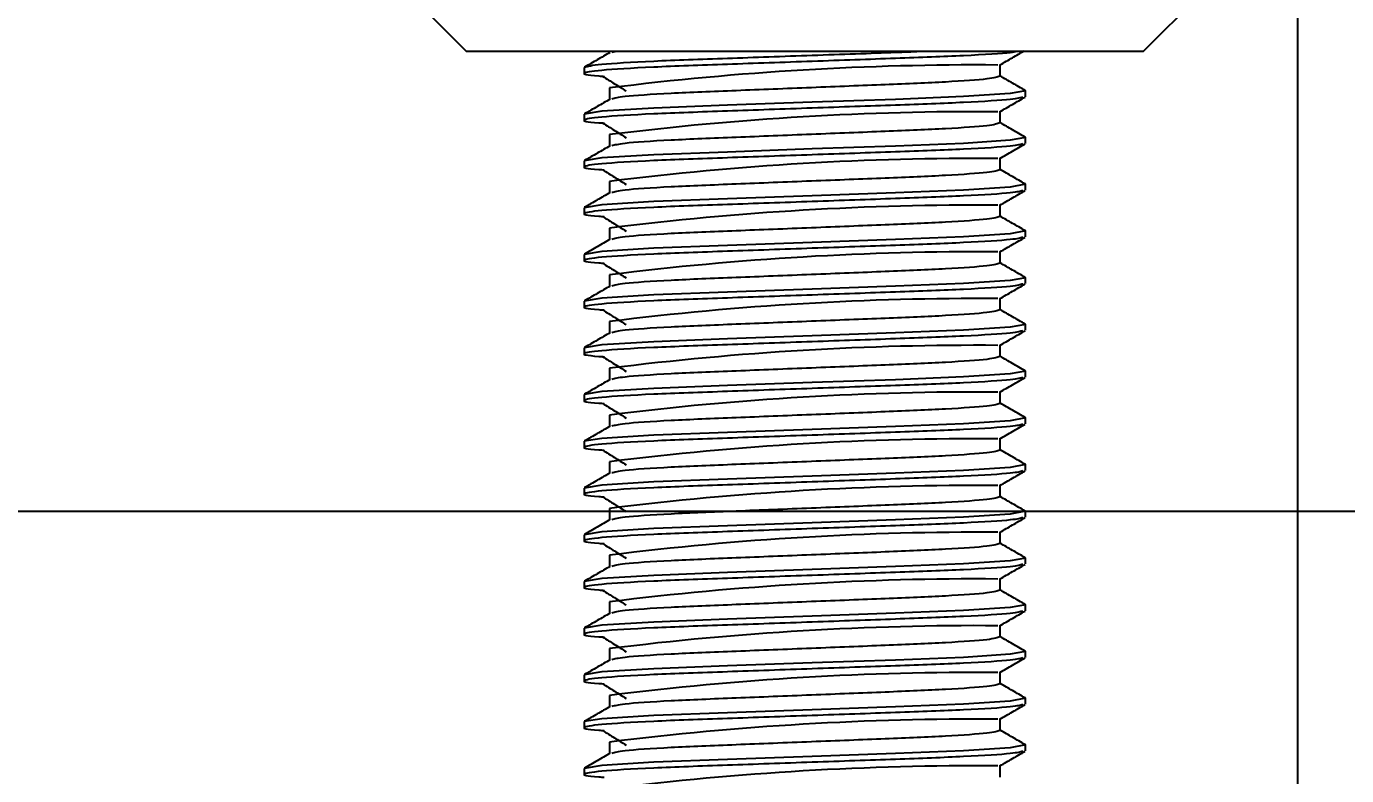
# Model space of a CAD drawing. Header units: millimetres. Extents: x 5 to 292, y 4 to 204.
# Drawn here: x 127.63 to 136.61, y 76.89 to 81.98 of the extents above; entities that cross this region are included whole.
import ezdxf

# ---------------------------------------------------------------- set-up
doc = ezdxf.new("R2010")
doc.units = ezdxf.units.MM
doc.layers.add('LAYER_1', color=179, linetype='Continuous')
doc.styles.add('SLDTEXTSTYLE0', font='TXT', dxfattribs={"width": 0.75})
doc.dimstyles.new('SLDDIMSTYLE0', dxfattribs={"dimtxt": 3.5, "dimasz": 3.556, "dimexe": 0, "dimexo": 0.0625, "dimgap": 0.875, "dimtad": 1, "dimrnd": 1e-09, "dimzin": 4, "dimdsep": 46, "dimtxsty": 'SLDTEXTSTYLE0', "dimblk1": 'CLOSED', "dimblk2": 'CLOSED', "dimsah": 1, "dimcen": 0.09, "dimadec": 0, "dimazin": 1, "dimtfac": 1, "dimtofl": 0, "dimtmove": 0, "dimatfit": 3, "dimldrblk": 'CLOSED', "dimfxl": 1, "dimfrac": 2, "dimtolj": 1, "dimtzin": 12, "dimarcsym": 0})
doc.dimstyles.new('SLDDIMSTYLE1', dxfattribs={"dimtxt": 3.5, "dimasz": 3.556, "dimexe": 0, "dimexo": 0.0625, "dimgap": 0.875, "dimtad": 1, "dimrnd": 1e-09, "dimzin": 12, "dimdsep": 46, "dimtxsty": 'SLDTEXTSTYLE0', "dimblk1": 'CLOSED', "dimblk2": 'CLOSED', "dimsah": 1, "dimcen": 0.09, "dimadec": 0, "dimazin": 3, "dimtfac": 1, "dimtmove": 0, "dimatfit": 0, "dimldrblk": 'CLOSED', "dimfxl": 1, "dimfrac": 2, "dimtolj": 1, "dimtzin": 12, "dimarcsym": 0})

# ---------------------------------------------------------------- blocks, each defined once
blk = doc.blocks.new('_CLOSED')
at = {"color": 0, "linetype": 'ByBlock', "lineweight": -2}
for p, q in [((-1, 0.166667), (0, 0)), ((-1, 0.166667), (-1, -0.166667)), ((0, 0), (-1, -0.166667)), ((0, 0), (-1, 0))]:
    blk.add_line(p, q, dxfattribs=at)
blk = doc.blocks.new('_D_1')
at = {"layer": 'LAYER_1'}
for p, q in [((32.1751, 82.8101), (32.1751, 62.5377)), ((136.2751, 82.8101), (136.2751, 62.5377)), ((32.1751, 63.5377), (136.2751, 63.5377))]:
    blk.add_line(p, q, dxfattribs=at)
at = {"layer": 'LAYER_1', "xscale": 3.556, "yscale": 3.556, "rotation": 180}
blk.add_blockref('_CLOSED', (32.1751, 63.5377, 1.4936), dxfattribs=at)
at = {"layer": 'LAYER_1', "xscale": 3.556, "yscale": 3.556}
blk.add_blockref('_CLOSED', (136.2751, 63.5377, 1.4936), dxfattribs=at)
at = {"layer": 'LAYER_1', "insert": (72.7496, 68.0495), "char_height": 3.5, "attachment_point": 1, "style": 'SLDTEXTSTYLE0'}
blk.add_mtext('104.10mm', dxfattribs=at)
blk = doc.blocks.new('_D_3')
at = {"layer": 'LAYER_1'}
for p, q in [((148.299, 101.6601), (148.299, 108.0101)), ((122.9251, 101.6601), (149.299, 101.6601)), ((148.299, 101.6601), (148.299, 78.6875)), ((76.8722, 78.6875), (149.299, 78.6875)), ((148.299, 78.6875), (148.299, 72.3375))]:
    blk.add_line(p, q, dxfattribs=at)
at = {"layer": 'LAYER_1', "xscale": 3.556, "yscale": 3.556}
for p, rotation in [((148.299, 101.6601, 1.4936), 270), ((148.299, 78.6875, 1.4936), 90)]:
    blk.add_blockref('_CLOSED', p, dxfattribs=dict(at, rotation=rotation))
at = {"layer": 'LAYER_1', "insert": (143.7873, 79.9251), "char_height": 3.5, "attachment_point": 1, "rotation": 90, "style": 'SLDTEXTSTYLE0'}
blk.add_mtext('22.97mm', dxfattribs=at)

msp = doc.modelspace()

# ---------------------------------------------------------------- linework, layer by layer
at = {"color": 7, "linetype": 'Continuous', "lineweight": 25}
for p, q in [((130.1751, 82.2601), (130.6251, 81.8101)), ((135.2251, 81.8101), (135.6751, 82.2601)), ((135.2251, 81.8101), (130.6251, 81.8101)), ((131.6416, 81.8101), (131.6127, 81.8046)), ((131.4251, 81.7024), (131.4251, 81.6627)), ((134.2533, 81.6429), (134.2533, 81.7209)), ((131.597, 81.5635), (131.597, 81.4856)), ((131.597, 81.5635), (131.597, 81.4856)), ((134.4251, 81.504), (134.4251, 81.5436)), ((131.4251, 81.3849), (131.4251, 81.3452)), ((134.2533, 81.3254), (134.2533, 81.4034)), ((131.597, 81.246), (131.597, 81.1681)), ((131.597, 81.246), (131.597, 81.1681)), ((134.4251, 81.1865), (134.4251, 81.2261)), ((131.4251, 81.0674), (131.4251, 81.0277)), ((134.2533, 81.0079), (134.2533, 81.0859)), ((131.597, 80.9285), (131.597, 80.8506)), ((131.597, 80.9285), (131.597, 80.8506)), ((134.4251, 80.869), (134.4251, 80.9086)), ((131.4251, 80.7499), (131.4251, 80.7102)), ((134.2533, 80.6904), (134.2533, 80.7684)), ((131.597, 80.611), (131.597, 80.5331)), ((131.597, 80.611), (131.597, 80.5331)), ((134.4251, 80.5515), (134.4251, 80.5911)), ((134.2533, 80.3729), (134.2533, 80.4509)), ((131.4251, 80.4324), (131.4251, 80.3927)), ((131.597, 80.2935), (131.597, 80.2156)), ((131.597, 80.2935), (131.597, 80.2156)), ((134.4251, 80.234), (134.4251, 80.2736)), ((131.4251, 80.1149), (131.4251, 80.0752)), ((134.2533, 80.0554), (134.2533, 80.1334)), ((131.597, 79.976), (131.597, 79.8981)), ((131.597, 79.976), (131.597, 79.8981)), ((134.4251, 79.9165), (134.4251, 79.9561)), ((134.2533, 79.7379), (134.2533, 79.8159)), ((131.4251, 79.7974), (131.4251, 79.7577)), ((131.597, 79.6585), (131.597, 79.5806)), ((131.597, 79.6585), (131.597, 79.5806)), ((134.4251, 79.599), (134.4251, 79.6386)), ((131.4251, 79.4799), (131.4251, 79.4402)), ((134.2533, 79.4204), (134.2533, 79.4984)), ((131.597, 79.341), (131.597, 79.2631)), ((131.597, 79.341), (131.597, 79.2631)), ((134.4251, 79.2815), (134.4251, 79.3211)), ((134.2533, 79.1029), (134.2533, 79.1809)), ((131.4251, 79.1624), (131.4251, 79.1227)), ((131.597, 79.0235), (131.597, 78.9456)), ((131.597, 79.0235), (131.597, 78.9456)), ((134.4251, 78.964), (134.4251, 79.0036)), ((131.4251, 78.8449), (131.4251, 78.8052)), ((134.2533, 78.7854), (134.2533, 78.8634)), ((131.597, 78.706), (131.597, 78.6281)), ((131.597, 78.706), (131.597, 78.6281)), ((134.4251, 78.6465), (134.4251, 78.6861)), ((131.4251, 78.5274), (131.4251, 78.4877)), ((134.2533, 78.4679), (134.2533, 78.5459)), ((131.597, 78.3885), (131.597, 78.3106)), ((131.597, 78.3885), (131.597, 78.3106)), ((134.4251, 78.329), (134.4251, 78.3686)), ((131.4251, 78.2099), (131.4251, 78.1702)), ((134.2533, 78.1504), (134.2533, 78.2284)), ((131.597, 78.071), (131.597, 77.9931)), ((131.597, 78.071), (131.597, 77.9931)), ((134.4251, 78.0115), (134.4251, 78.0511)), ((131.4251, 77.8924), (131.4251, 77.8527)), ((134.2533, 77.8329), (134.2533, 77.9109)), ((131.597, 77.7535), (131.597, 77.6756)), ((131.597, 77.7535), (131.597, 77.6756)), ((134.4251, 77.694), (134.4251, 77.7336)), ((131.4251, 77.5749), (131.4251, 77.5352)), ((134.2533, 77.5154), (134.2533, 77.5934)), ((131.597, 77.436), (131.597, 77.3581)), ((131.597, 77.436), (131.597, 77.3581)), ((134.4251, 77.3765), (134.4251, 77.4161)), ((131.4251, 77.2574), (131.4251, 77.2177)), ((134.2533, 77.1979), (134.2533, 77.2759)), ((131.597, 77.1185), (131.597, 77.0406)), ((131.597, 77.1185), (131.597, 77.0406)), ((134.4251, 77.059), (134.4251, 77.0986)), ((131.4251, 76.9399), (131.4251, 76.9002)), ((134.2533, 76.8804), (134.2533, 76.9584))]:
    msp.add_line(p, q, dxfattribs=at)
at = {"color": 7, "linetype": 'Continuous', "lineweight": 25, "flags": 128}
for points in [[(134.4115, 81.5464), (134.4251, 81.5441), (134.3216, 81.5251), (134.0036, 81.5044), (133.5411, 81.486), (132.9753, 81.4661), (132.3984, 81.4457), (131.897, 81.4266), (131.5452, 81.405), (131.4251, 81.3849), (131.4251, 81.3849)], [(134.4114, 81.2289), (134.4251, 81.2266), (134.3216, 81.2076), (134.0036, 81.1869), (133.5411, 81.1685), (132.9753, 81.1486), (132.3984, 81.1282), (131.897, 81.1091), (131.5452, 81.0875), (131.4251, 81.0674), (131.4251, 81.0674)], [(134.4114, 80.9114), (134.4251, 80.9091), (134.3216, 80.8901), (134.0036, 80.8694), (133.5411, 80.851), (132.9753, 80.8311), (132.3984, 80.8107), (131.897, 80.7916), (131.5452, 80.77), (131.4251, 80.7499), (131.4251, 80.7499)], [(134.4114, 80.5939), (134.4251, 80.5916), (134.3216, 80.5726), (134.0036, 80.5519), (133.5411, 80.5335), (132.9753, 80.5136), (132.3984, 80.4932), (131.897, 80.4741), (131.5452, 80.4525), (131.4251, 80.4324), (131.4251, 80.4324)], [(134.4113, 80.2764), (134.4251, 80.2741), (134.3216, 80.2551), (134.0036, 80.2344), (133.5411, 80.216), (132.9753, 80.1961), (132.3984, 80.1757), (131.897, 80.1566), (131.5452, 80.135), (131.4251, 80.1149), (131.4251, 80.1149)], [(134.4112, 79.9589), (134.4251, 79.9566), (134.3216, 79.9376), (134.0036, 79.9169), (133.5411, 79.8985), (132.9753, 79.8786), (132.3984, 79.8582), (131.897, 79.8391), (131.5452, 79.8175), (131.4251, 79.7974), (131.4251, 79.7974)], [(134.4112, 79.6414), (134.4251, 79.6391), (134.3216, 79.6201), (134.0036, 79.5994), (133.5411, 79.581), (132.9753, 79.5611), (132.3984, 79.5407), (131.897, 79.5216), (131.5452, 79.5), (131.4251, 79.4799), (131.4251, 79.4799)], [(134.4117, 79.3239), (134.4251, 79.3216), (134.3216, 79.3026), (134.0036, 79.2819), (133.5411, 79.2635), (132.9753, 79.2436), (132.3984, 79.2232), (131.897, 79.2041), (131.5452, 79.1825), (131.4251, 79.1624), (131.4251, 79.1624)], [(134.4116, 79.0064), (134.4251, 79.0041), (134.3216, 78.9851), (134.0036, 78.9644), (133.5411, 78.946), (132.9753, 78.9261), (132.3984, 78.9057), (131.897, 78.8866), (131.5452, 78.865), (131.4251, 78.8449), (131.4251, 78.8449)], [(134.4114, 78.6889), (134.4251, 78.6866), (134.3216, 78.6676), (134.0036, 78.6469), (133.5411, 78.6285), (132.9753, 78.6086), (132.3984, 78.5882), (131.897, 78.5691), (131.5452, 78.5475), (131.4251, 78.5274), (131.4251, 78.5274)], [(134.4114, 78.3714), (134.4251, 78.3691), (134.3216, 78.3501), (134.0036, 78.3294), (133.5411, 78.311), (132.9753, 78.2911), (132.3984, 78.2707), (131.897, 78.2516), (131.5452, 78.23), (131.4251, 78.2099), (131.4251, 78.2099)], [(134.4114, 78.0539), (134.4251, 78.0516), (134.3216, 78.0326), (134.0036, 78.0119), (133.5411, 77.9935), (132.9753, 77.9736), (132.3984, 77.9532), (131.897, 77.9341), (131.5452, 77.9125), (131.4251, 77.8924), (131.4251, 77.8924)], [(134.4113, 77.7364), (134.4251, 77.7341), (134.3216, 77.7151), (134.0036, 77.6944), (133.5411, 77.676), (132.9753, 77.6561), (132.3984, 77.6357), (131.897, 77.6166), (131.5452, 77.595), (131.4251, 77.5749), (131.4251, 77.5749)], [(134.4112, 77.4189), (134.4251, 77.4166), (134.3216, 77.3976), (134.0036, 77.3769), (133.5411, 77.3585), (132.9753, 77.3386), (132.3984, 77.3182), (131.897, 77.2991), (131.5452, 77.2775), (131.4251, 77.2574), (131.4251, 77.2574)], [(134.4112, 77.1014), (134.4251, 77.0991), (134.3216, 77.0801), (134.0036, 77.0594), (133.5411, 77.041), (132.9753, 77.0211), (132.3984, 77.0007), (131.897, 76.9816), (131.5452, 76.96), (131.4251, 76.9399), (131.4251, 76.9399)]]:
    msp.add_lwpolyline(points, dxfattribs=at)
at = {"color": 7, "linetype": 'Continuous', "lineweight": 25}
for centre, radius, start, end in [((134.1026, 61.5422), 20.1775, 89.61972, 97.13341), ((134.1026, 61.2262), 20.176, 89.61943, 97.1337), ((134.1024, 60.911), 20.1737, 89.61904, 97.13416), ((134.1026, 60.5912), 20.176, 89.61943, 97.1337), ((134.1024, 60.276), 20.1737, 89.61904, 97.13416), ((134.1026, 59.9558), 20.1764, 89.61951, 97.13362), ((134.1024, 59.641), 20.1737, 89.61904, 97.13416), ((134.1026, 59.3208), 20.1764, 89.61951, 97.13362), ((134.1024, 59.006), 20.1737, 89.61904, 97.13416), ((134.1026, 58.6858), 20.1764, 89.61951, 97.13362), ((134.1024, 58.371), 20.1737, 89.61904, 97.13416), ((134.1026, 58.0508), 20.1764, 89.61951, 97.13362), ((134.1024, 57.736), 20.1737, 89.61904, 97.13416), ((134.1026, 57.4158), 20.1764, 89.61951, 97.13362), ((134.1024, 57.101), 20.1737, 89.61904, 97.13416), ((134.1026, 56.7797), 20.1775, 89.61972, 97.13341)]:
    msp.add_arc(centre, radius, start, end, dxfattribs=at)
for points, knots in [([(134.3626, 81.8105), (134.3524, 81.808), (134.3155, 81.7991), (134.0278, 81.7818), (133.554, 81.7641), (132.9748, 81.7439), (132.3826, 81.7229), (131.8636, 81.7048), (131.5048, 81.6826), (131.4002, 81.6633), (131.4371, 81.6502), (131.5482, 81.643), (131.561, 81.6422)], [0, 0, 0, 0, 0.045649, 0.164076, 0.277919, 0.394886, 0.512603, 0.631542, 0.755335, 0.876189, 0.985668, 1, 1, 1, 1]), ([(133.7058, 81.8101), (133.6523, 81.8079), (133.4444, 81.7995), (132.9704, 81.7836), (132.3834, 81.7626), (131.8653, 81.7445), (131.4971, 81.7223), (131.4489, 81.709), (131.4251, 81.7024)], [0, 0, 0, 0, 0.063473, 0.246573, 0.430846, 0.617032, 0.810817, 1, 1, 1, 1]), ([(131.5995, 81.8045), (131.5708, 81.7879), (131.5135, 81.7547), (131.4561, 81.7216), (131.4274, 81.705)], [0, 0, 0, 0, 0.499957, 1, 1, 1, 1]), ([(134.2507, 81.7194), (134.2794, 81.736), (134.3345, 81.7678), (134.3896, 81.7997), (134.4159, 81.8149)], [0, 0, 0, 0, 0.52094, 1, 1, 1, 1]), ([(131.5504, 81.6422), (131.5769, 81.6256), (131.6299, 81.5925), (131.6829, 81.5594), (131.7094, 81.5428)], [0, 0, 0, 0, 0.500001, 1, 1, 1, 1]), ([(134.2511, 81.6429), (134.2339, 81.6368), (134.1987, 81.6244), (133.9064, 81.6033), (133.4806, 81.5855), (132.9696, 81.5653), (132.444, 81.5443), (131.988, 81.5262), (131.6731, 81.505), (131.6316, 81.4927), (131.6128, 81.4871)], [0, 0, 0, 0, 0.121527, 0.249552, 0.372618, 0.499063, 0.626319, 0.754893, 0.888718, 1, 1, 1, 1]), ([(134.423, 81.5462), (134.3943, 81.5628), (134.3377, 81.5955), (134.2812, 81.6282), (134.2533, 81.6443)], [0, 0, 0, 0, 0.507359, 1, 1, 1, 1]), ([(134.4073, 81.5012), (134.3899, 81.496), (134.3509, 81.4845), (134.0322, 81.4643), (133.5528, 81.4466), (132.9751, 81.4264), (132.3826, 81.4054), (131.8636, 81.3873), (131.5048, 81.3651), (131.4002, 81.3458), (131.4371, 81.3327), (131.5482, 81.3255), (131.561, 81.3247)], [0, 0, 0, 0, 0.0908121, 0.2036347, 0.3120901, 0.4235223, 0.5356682, 0.6489786, 0.7669135, 0.8820477, 0.9863465, 1, 1, 1, 1]), ([(131.5996, 81.487), (131.5709, 81.4704), (131.5135, 81.4373), (131.4561, 81.4041), (131.4274, 81.3875)], [0, 0, 0, 0, 0.499959, 1, 1, 1, 1]), ([(134.2507, 81.4019), (134.2794, 81.4185), (134.3368, 81.4516), (134.3942, 81.4848), (134.4229, 81.5014)], [0, 0, 0, 0, 0.499957, 1, 1, 1, 1]), ([(131.5504, 81.3247), (131.5769, 81.3081), (131.6299, 81.275), (131.6829, 81.2419), (131.7094, 81.2253)], [0, 0, 0, 0, 0.500003, 1, 1, 1, 1]), ([(134.2511, 81.3254), (134.2339, 81.3193), (134.1987, 81.3069), (133.9064, 81.2858), (133.4806, 81.268), (132.9696, 81.2478), (132.444, 81.2268), (131.988, 81.2087), (131.6732, 81.1875), (131.6317, 81.1752), (131.6128, 81.1696)], [0, 0, 0, 0, 0.121536, 0.24957, 0.372645, 0.4991, 0.626365, 0.754949, 0.888784, 1, 1, 1, 1]), ([(134.4229, 81.2287), (134.3942, 81.2453), (134.3377, 81.278), (134.2811, 81.3107), (134.2533, 81.3268)], [0, 0, 0, 0, 0.507456, 1, 1, 1, 1]), ([(134.4073, 81.1837), (134.3899, 81.1785), (134.3509, 81.167), (134.0322, 81.1468), (133.5528, 81.1291), (132.9751, 81.1089), (132.3826, 81.0879), (131.8636, 81.0698), (131.5048, 81.0476), (131.4002, 81.0283), (131.4371, 81.0152), (131.5482, 81.008), (131.561, 81.0072)], [0, 0, 0, 0, 0.090812, 0.203635, 0.31209, 0.423522, 0.535668, 0.648979, 0.766913, 0.882048, 0.986346, 1, 1, 1, 1]), ([(131.5996, 81.1696), (131.5709, 81.153), (131.5135, 81.1198), (131.4561, 81.0866), (131.4274, 81.07)], [0, 0, 0, 0, 0.499955, 1, 1, 1, 1]), ([(134.2507, 81.0844), (134.2794, 81.101), (134.3368, 81.1341), (134.3942, 81.1673), (134.4229, 81.1839)], [0, 0, 0, 0, 0.499959, 1, 1, 1, 1]), ([(131.5504, 81.0072), (131.5769, 80.9906), (131.6299, 80.9575), (131.6829, 80.9244), (131.7094, 80.9078)], [0, 0, 0, 0, 0.500001, 1, 1, 1, 1]), ([(134.2511, 81.0079), (134.2339, 81.0018), (134.1987, 80.9894), (133.9064, 80.9683), (133.4806, 80.9505), (132.9696, 80.9303), (132.444, 80.9093), (131.988, 80.8912), (131.6728, 80.87), (131.6312, 80.8577), (131.6123, 80.852)], [0, 0, 0, 0, 0.121463, 0.24942, 0.37242, 0.498798, 0.625986, 0.754493, 0.888247, 1, 1, 1, 1]), ([(134.4229, 80.9112), (134.3942, 80.9278), (134.3377, 80.9605), (134.2811, 80.9932), (134.2533, 81.0093)], [0, 0, 0, 0, 0.507485, 1, 1, 1, 1]), ([(134.4073, 80.8662), (134.3899, 80.861), (134.3509, 80.8495), (134.0322, 80.8293), (133.5528, 80.8116), (132.9751, 80.7914), (132.3826, 80.7704), (131.8636, 80.7523), (131.5048, 80.7301), (131.4002, 80.7108), (131.4371, 80.6977), (131.5482, 80.6905), (131.561, 80.6897)], [0, 0, 0, 0, 0.090812, 0.203635, 0.31209, 0.423522, 0.535668, 0.648979, 0.766914, 0.882048, 0.986346, 1, 1, 1, 1]), ([(131.5994, 80.852), (131.5707, 80.8354), (131.5134, 80.8022), (131.456, 80.769), (131.4273, 80.7524)], [0, 0, 0, 0, 0.499962, 1, 1, 1, 1]), ([(134.2507, 80.7669), (134.2794, 80.7835), (134.3368, 80.8166), (134.3942, 80.8498), (134.4229, 80.8664)], [0, 0, 0, 0, 0.499957, 1, 1, 1, 1]), ([(131.5504, 80.6897), (131.5769, 80.6731), (131.6299, 80.64), (131.6829, 80.6069), (131.7094, 80.5903)], [0, 0, 0, 0, 0.500003, 1, 1, 1, 1]), ([(134.2511, 80.6904), (134.2339, 80.6843), (134.1987, 80.6719), (133.9064, 80.6508), (133.4806, 80.633), (132.9696, 80.6128), (132.444, 80.5918), (131.988, 80.5737), (131.6729, 80.5525), (131.6313, 80.5402), (131.6124, 80.5346)], [0, 0, 0, 0, 0.121479, 0.249454, 0.372471, 0.498866, 0.626072, 0.754595, 0.888368, 1, 1, 1, 1]), ([(134.4229, 80.5937), (134.3942, 80.6103), (134.3377, 80.643), (134.2811, 80.6757), (134.2533, 80.6918)], [0, 0, 0, 0, 0.507471, 1, 1, 1, 1]), ([(134.4073, 80.5487), (134.3899, 80.5435), (134.3509, 80.532), (134.0322, 80.5118), (133.5528, 80.4941), (132.9751, 80.4739), (132.3826, 80.4529), (131.8636, 80.4348), (131.5048, 80.4126), (131.4002, 80.3933), (131.4371, 80.3802), (131.5482, 80.373), (131.561, 80.3722)], [0, 0, 0, 0, 0.090812, 0.203635, 0.31209, 0.423522, 0.535668, 0.648979, 0.766913, 0.882048, 0.986346, 1, 1, 1, 1]), ([(131.5995, 80.5345), (131.5708, 80.5179), (131.5134, 80.4847), (131.456, 80.4515), (131.4273, 80.4349)], [0, 0, 0, 0, 0.499963, 1, 1, 1, 1]), ([(134.2507, 80.4494), (134.2794, 80.466), (134.3368, 80.4991), (134.3942, 80.5323), (134.4229, 80.5489)], [0, 0, 0, 0, 0.499962, 1, 1, 1, 1]), ([(131.5504, 80.3722), (131.5769, 80.3556), (131.6299, 80.3225), (131.6829, 80.2894), (131.7094, 80.2728)], [0, 0, 0, 0, 0.500001, 1, 1, 1, 1]), ([(134.2511, 80.3729), (134.2339, 80.3668), (134.1987, 80.3544), (133.9064, 80.3333), (133.4806, 80.3155), (132.9696, 80.2953), (132.444, 80.2743), (131.988, 80.2562), (131.673, 80.235), (131.6314, 80.2227), (131.6125, 80.2171)], [0, 0, 0, 0, 0.121496, 0.249487, 0.372521, 0.498933, 0.626156, 0.754698, 0.888488, 1, 1, 1, 1]), ([(134.4229, 80.2762), (134.3942, 80.2928), (134.3377, 80.3255), (134.2811, 80.3582), (134.2533, 80.3743)], [0, 0, 0, 0, 0.507565, 1, 1, 1, 1]), ([(134.4073, 80.2312), (134.3899, 80.226), (134.3509, 80.2145), (134.0322, 80.1943), (133.5528, 80.1766), (132.9751, 80.1564), (132.3826, 80.1354), (131.8636, 80.1173), (131.5048, 80.0951), (131.4002, 80.0758), (131.4371, 80.0627), (131.5482, 80.0555), (131.561, 80.0547)], [0, 0, 0, 0, 0.090812, 0.203635, 0.31209, 0.423522, 0.535668, 0.648979, 0.766914, 0.882048, 0.986346, 1, 1, 1, 1]), ([(131.5995, 80.217), (131.5708, 80.2004), (131.5134, 80.1672), (131.456, 80.134), (131.4273, 80.1174)], [0, 0, 0, 0, 0.499965, 1, 1, 1, 1]), ([(134.2507, 80.1319), (134.2794, 80.1485), (134.3368, 80.1816), (134.3942, 80.2148), (134.4229, 80.2314)], [0, 0, 0, 0, 0.499957, 1, 1, 1, 1]), ([(131.5504, 80.0547), (131.5769, 80.0381), (131.6299, 80.005), (131.6829, 79.9719), (131.7094, 79.9553)], [0, 0, 0, 0, 0.500003, 1, 1, 1, 1]), ([(134.2511, 80.0554), (134.2339, 80.0493), (134.1987, 80.0369), (133.9064, 80.0158), (133.4806, 79.998), (132.9696, 79.9778), (132.444, 79.9568), (131.988, 79.9387), (131.673, 79.9175), (131.6315, 79.9052), (131.6126, 79.8996)], [0, 0, 0, 0, 0.121506, 0.249509, 0.372553, 0.498976, 0.62621, 0.754762, 0.888564, 1, 1, 1, 1]), ([(134.4229, 79.9587), (134.3942, 79.9753), (134.3377, 80.008), (134.2811, 80.0407), (134.2533, 80.0568)], [0, 0, 0, 0, 0.50764, 1, 1, 1, 1]), ([(134.4073, 79.9137), (134.3899, 79.9085), (134.3509, 79.897), (134.0322, 79.8768), (133.5528, 79.8591), (132.9751, 79.8389), (132.3826, 79.8179), (131.8636, 79.7998), (131.5048, 79.7776), (131.4002, 79.7583), (131.4371, 79.7452), (131.5482, 79.738), (131.561, 79.7372)], [0, 0, 0, 0, 0.090812, 0.203635, 0.31209, 0.423522, 0.535668, 0.648979, 0.766913, 0.882048, 0.986346, 1, 1, 1, 1]), ([(131.5995, 79.8995), (131.5708, 79.8829), (131.5134, 79.8497), (131.4561, 79.8165), (131.4274, 79.8)], [0, 0, 0, 0, 0.499957, 1, 1, 1, 1]), ([(134.2507, 79.8144), (134.2794, 79.831), (134.3368, 79.8641), (134.3942, 79.8973), (134.4229, 79.9139)], [0, 0, 0, 0, 0.499962, 1, 1, 1, 1]), ([(131.5504, 79.7372), (131.5769, 79.7206), (131.6299, 79.6875), (131.6829, 79.6544), (131.7094, 79.6378)], [0, 0, 0, 0, 0.500006, 1, 1, 1, 1]), ([(134.2511, 79.7379), (134.2339, 79.7318), (134.1987, 79.7194), (133.9064, 79.6983), (133.4806, 79.6805), (132.9696, 79.6603), (132.444, 79.6393), (131.988, 79.6212), (131.673, 79.6), (131.6315, 79.5877), (131.6126, 79.5821)], [0, 0, 0, 0, 0.121509, 0.249514, 0.372561, 0.498988, 0.626224, 0.75478, 0.888585, 1, 1, 1, 1]), ([(134.4229, 79.6412), (134.3942, 79.6578), (134.3376, 79.6905), (134.2811, 79.7232), (134.2533, 79.7393)], [0, 0, 0, 0, 0.507664, 1, 1, 1, 1]), ([(134.4073, 79.5962), (134.3899, 79.591), (134.3509, 79.5795), (134.0322, 79.5593), (133.5528, 79.5416), (132.9751, 79.5214), (132.3826, 79.5004), (131.8636, 79.4823), (131.5048, 79.4601), (131.4002, 79.4408), (131.4371, 79.4277), (131.5482, 79.4205), (131.561, 79.4197)], [0, 0, 0, 0, 0.090812, 0.203635, 0.31209, 0.423522, 0.535668, 0.648979, 0.766914, 0.882048, 0.986346, 1, 1, 1, 1]), ([(131.5995, 79.582), (131.5708, 79.5654), (131.5135, 79.5322), (131.4561, 79.4991), (131.4274, 79.4825)], [0, 0, 0, 0, 0.4999598, 1, 1, 1, 1]), ([(134.2507, 79.4969), (134.2794, 79.5135), (134.3368, 79.5466), (134.3942, 79.5798), (134.4229, 79.5964)], [0, 0, 0, 0, 0.499957, 1, 1, 1, 1]), ([(131.5504, 79.4197), (131.5769, 79.4031), (131.6299, 79.37), (131.6829, 79.3369), (131.7094, 79.3203)], [0, 0, 0, 0, 0.500003, 1, 1, 1, 1]), ([(134.2511, 79.4204), (134.2339, 79.4143), (134.1987, 79.4019), (133.9064, 79.3808), (133.4806, 79.363), (132.9696, 79.3428), (132.444, 79.3218), (131.988, 79.3037), (131.673, 79.2825), (131.6315, 79.2702), (131.6127, 79.2646)], [0, 0, 0, 0, 0.121513, 0.249522, 0.372572, 0.499002, 0.626243, 0.754801, 0.88861, 1, 1, 1, 1]), ([(134.423, 79.3237), (134.3943, 79.3403), (134.3377, 79.373), (134.2812, 79.4057), (134.2533, 79.4218)], [0, 0, 0, 0, 0.5072496, 1, 1, 1, 1]), ([(134.4073, 79.2787), (134.3899, 79.2735), (134.3509, 79.262), (134.0322, 79.2418), (133.5528, 79.2241), (132.9751, 79.2039), (132.3826, 79.1829), (131.8636, 79.1648), (131.5048, 79.1426), (131.4002, 79.1233), (131.4371, 79.1102), (131.5482, 79.103), (131.561, 79.1022)], [0, 0, 0, 0, 0.090812, 0.203635, 0.31209, 0.423522, 0.535668, 0.648979, 0.766913, 0.882048, 0.986346, 1, 1, 1, 1]), ([(134.2507, 79.1794), (134.2794, 79.196), (134.3368, 79.2291), (134.3942, 79.2623), (134.4229, 79.2789)], [0, 0, 0, 0, 0.499962, 1, 1, 1, 1]), ([(131.5995, 79.2645), (131.5708, 79.2479), (131.5135, 79.2147), (131.4561, 79.1816), (131.4274, 79.165)], [0, 0, 0, 0, 0.499958, 1, 1, 1, 1]), ([(131.5504, 79.1022), (131.5769, 79.0856), (131.6299, 79.0525), (131.6829, 79.0194), (131.7094, 79.0028)], [0, 0, 0, 0, 0.500006, 1, 1, 1, 1]), ([(134.2511, 79.1029), (134.2339, 79.0968), (134.1987, 79.0844), (133.9064, 79.0633), (133.4806, 79.0455), (132.9696, 79.0253), (132.444, 79.0043), (131.988, 78.9862), (131.6731, 78.965), (131.6316, 78.9527), (131.6128, 78.9471)], [0, 0, 0, 0, 0.121527, 0.24955, 0.372615, 0.499059, 0.626315, 0.754888, 0.888712, 1, 1, 1, 1]), ([(134.423, 79.0062), (134.3943, 79.0228), (134.3377, 79.0555), (134.2812, 79.0882), (134.2533, 79.1043)], [0, 0, 0, 0, 0.507365, 1, 1, 1, 1]), ([(134.4073, 78.9612), (134.3899, 78.956), (134.3509, 78.9445), (134.0322, 78.9243), (133.5528, 78.9066), (132.9751, 78.8864), (132.3826, 78.8654), (131.8636, 78.8473), (131.5048, 78.8251), (131.4002, 78.8058), (131.4371, 78.7927), (131.5482, 78.7855), (131.561, 78.7847)], [0, 0, 0, 0, 0.090812, 0.203635, 0.31209, 0.423522, 0.535668, 0.648979, 0.766914, 0.882048, 0.986346, 1, 1, 1, 1]), ([(131.5996, 78.947), (131.5709, 78.9304), (131.5135, 78.8973), (131.4561, 78.8641), (131.4274, 78.8475)], [0, 0, 0, 0, 0.499954, 1, 1, 1, 1]), ([(134.2507, 78.8619), (134.2794, 78.8785), (134.3368, 78.9116), (134.3942, 78.9448), (134.4229, 78.9614)], [0, 0, 0, 0, 0.499957, 1, 1, 1, 1]), ([(131.5504, 78.7847), (131.5769, 78.7681), (131.6299, 78.735), (131.6829, 78.7019), (131.7094, 78.6853)], [0, 0, 0, 0, 0.500003, 1, 1, 1, 1]), ([(134.2511, 78.7854), (134.2339, 78.7793), (134.1987, 78.7669), (133.9064, 78.7458), (133.4806, 78.728), (132.9696, 78.7078), (132.444, 78.6868), (131.988, 78.6687), (131.6732, 78.6475), (131.6317, 78.6352), (131.6128, 78.6296)], [0, 0, 0, 0, 0.121536, 0.249569, 0.372644, 0.499098, 0.626363, 0.754946, 0.888781, 1, 1, 1, 1]), ([(134.4229, 78.6887), (134.3942, 78.7053), (134.3377, 78.738), (134.2811, 78.7707), (134.2533, 78.7868)], [0, 0, 0, 0, 0.507437, 1, 1, 1, 1]), ([(134.4073, 78.6437), (134.3899, 78.6385), (134.3509, 78.627), (134.0322, 78.6068), (133.5528, 78.5891), (132.9751, 78.5689), (132.3826, 78.5479), (131.8636, 78.5298), (131.5048, 78.5076), (131.4002, 78.4883), (131.4371, 78.4752), (131.5482, 78.468), (131.561, 78.4672)], [0, 0, 0, 0, 0.090812, 0.203635, 0.31209, 0.423522, 0.535668, 0.648979, 0.766913, 0.882048, 0.986346, 1, 1, 1, 1]), ([(134.2507, 78.5444), (134.2794, 78.561), (134.3368, 78.5941), (134.3942, 78.6273), (134.4229, 78.6439)], [0, 0, 0, 0, 0.499962, 1, 1, 1, 1]), ([(131.5996, 78.6296), (131.5709, 78.613), (131.5135, 78.5798), (131.4561, 78.5466), (131.4274, 78.53)], [0, 0, 0, 0, 0.499964, 1, 1, 1, 1]), ([(131.5504, 78.4672), (131.5769, 78.4506), (131.6299, 78.4175), (131.6829, 78.3844), (131.7094, 78.3678)], [0, 0, 0, 0, 0.500006, 1, 1, 1, 1]), ([(134.2511, 78.4679), (134.2339, 78.4618), (134.1987, 78.4494), (133.9064, 78.4283), (133.4806, 78.4105), (132.9696, 78.3903), (132.444, 78.3693), (131.988, 78.3512), (131.6728, 78.33), (131.6313, 78.3177), (131.6124, 78.312)], [0, 0, 0, 0, 0.12147, 0.249435, 0.372443, 0.498829, 0.626025, 0.754539, 0.888301, 1, 1, 1, 1]), ([(134.4229, 78.3712), (134.3942, 78.3878), (134.3377, 78.4205), (134.2811, 78.4532), (134.2533, 78.4693)], [0, 0, 0, 0, 0.507488, 1, 1, 1, 1]), ([(134.4073, 78.3262), (134.3899, 78.321), (134.3509, 78.3095), (134.0322, 78.2893), (133.5528, 78.2716), (132.9751, 78.2514), (132.3826, 78.2304), (131.8636, 78.2123), (131.5048, 78.1901), (131.4002, 78.1708), (131.4371, 78.1577), (131.5482, 78.1505), (131.561, 78.1497)], [0, 0, 0, 0, 0.090812, 0.203635, 0.31209, 0.423522, 0.535668, 0.648979, 0.766914, 0.882048, 0.986346, 1, 1, 1, 1]), ([(131.5994, 78.312), (131.5708, 78.2954), (131.5135, 78.2622), (131.4561, 78.2291), (131.4274, 78.2125)], [0, 0, 0, 0, 0.49963, 1, 1, 1, 1]), ([(134.2507, 78.2269), (134.2794, 78.2435), (134.3368, 78.2766), (134.3942, 78.3098), (134.4229, 78.3264)], [0, 0, 0, 0, 0.499957, 1, 1, 1, 1]), ([(131.5504, 78.1497), (131.5769, 78.1331), (131.6299, 78.1), (131.6829, 78.0669), (131.7094, 78.0503)], [0, 0, 0, 0, 0.500003, 1, 1, 1, 1]), ([(134.2511, 78.1504), (134.2339, 78.1443), (134.1987, 78.1319), (133.9064, 78.1108), (133.4806, 78.093), (132.9696, 78.0728), (132.444, 78.0518), (131.988, 78.0337), (131.6729, 78.0125), (131.6313, 78.0002), (131.6124, 77.9946)], [0, 0, 0, 0, 0.121478, 0.249451, 0.372467, 0.498861, 0.626065, 0.754588, 0.888359, 1, 1, 1, 1]), ([(134.4229, 78.0537), (134.3942, 78.0703), (134.3377, 78.103), (134.2811, 78.1357), (134.2533, 78.1518)], [0, 0, 0, 0, 0.507487, 1, 1, 1, 1]), ([(134.4073, 78.0087), (134.3899, 78.0035), (134.3509, 77.992), (134.0322, 77.9718), (133.5528, 77.9541), (132.9751, 77.9339), (132.3826, 77.9129), (131.8636, 77.8948), (131.5048, 77.8726), (131.4002, 77.8533), (131.4371, 77.8402), (131.5482, 77.833), (131.561, 77.8322)], [0, 0, 0, 0, 0.090812, 0.203635, 0.31209, 0.423522, 0.535668, 0.648979, 0.766913, 0.882048, 0.986346, 1, 1, 1, 1]), ([(131.5995, 77.9945), (131.5708, 77.9779), (131.5134, 77.9447), (131.456, 77.9115), (131.4273, 77.8949)], [0, 0, 0, 0, 0.499967, 1, 1, 1, 1]), ([(134.2507, 77.9094), (134.2794, 77.926), (134.3368, 77.9591), (134.3942, 77.9923), (134.4229, 78.0089)], [0, 0, 0, 0, 0.499962, 1, 1, 1, 1]), ([(131.5504, 77.8322), (131.5769, 77.8156), (131.6299, 77.7825), (131.6829, 77.7494), (131.7094, 77.7328)], [0, 0, 0, 0, 0.500006, 1, 1, 1, 1]), ([(134.2511, 77.8329), (134.2339, 77.8268), (134.1987, 77.8144), (133.9064, 77.7933), (133.4806, 77.7755), (132.9696, 77.7553), (132.444, 77.7343), (131.988, 77.7162), (131.6729, 77.695), (131.6314, 77.6827), (131.6125, 77.6771)], [0, 0, 0, 0, 0.121495, 0.249485, 0.372518, 0.498929, 0.626151, 0.754691, 0.888481, 1, 1, 1, 1]), ([(134.4229, 77.7362), (134.3942, 77.7528), (134.3377, 77.7855), (134.2811, 77.8182), (134.2533, 77.8343)], [0, 0, 0, 0, 0.507554, 1, 1, 1, 1]), ([(134.4073, 77.6912), (134.3899, 77.686), (134.3509, 77.6745), (134.0322, 77.6543), (133.5528, 77.6366), (132.9751, 77.6164), (132.3826, 77.5954), (131.8636, 77.5773), (131.5048, 77.5551), (131.4002, 77.5358), (131.4371, 77.5227), (131.5482, 77.5155), (131.561, 77.5147)], [0, 0, 0, 0, 0.090812, 0.203635, 0.31209, 0.423522, 0.535668, 0.648979, 0.766913, 0.882048, 0.986346, 1, 1, 1, 1]), ([(131.5995, 77.677), (131.5708, 77.6604), (131.5134, 77.6272), (131.456, 77.594), (131.4273, 77.5774)], [0, 0, 0, 0, 0.4999649, 1, 1, 1, 1]), ([(134.2507, 77.5919), (134.2794, 77.6085), (134.3368, 77.6416), (134.3942, 77.6748), (134.4229, 77.6914)], [0, 0, 0, 0, 0.499957, 1, 1, 1, 1]), ([(131.5504, 77.5147), (131.5769, 77.4981), (131.6299, 77.465), (131.6829, 77.4319), (131.7094, 77.4153)], [0, 0, 0, 0, 0.500003, 1, 1, 1, 1]), ([(134.2511, 77.5154), (134.2339, 77.5093), (134.1987, 77.4969), (133.9064, 77.4758), (133.4806, 77.458), (132.9696, 77.4378), (132.444, 77.4168), (131.988, 77.3987), (131.673, 77.3775), (131.6315, 77.3652), (131.6126, 77.3596)], [0, 0, 0, 0, 0.121506, 0.249507, 0.372551, 0.498974, 0.626207, 0.754758, 0.88856, 1, 1, 1, 1]), ([(134.4229, 77.4187), (134.3942, 77.4353), (134.3377, 77.468), (134.2811, 77.5007), (134.2533, 77.5168)], [0, 0, 0, 0, 0.5076262, 1, 1, 1, 1]), ([(134.4073, 77.3737), (134.3899, 77.3685), (134.3509, 77.357), (134.0322, 77.3368), (133.5528, 77.3191), (132.9751, 77.2989), (132.3826, 77.2779), (131.8636, 77.2598), (131.5048, 77.2376), (131.4002, 77.2183), (131.4371, 77.2052), (131.5482, 77.198), (131.561, 77.1972)], [0, 0, 0, 0, 0.090812, 0.203635, 0.31209, 0.423522, 0.535668, 0.648979, 0.766913, 0.882048, 0.986346, 1, 1, 1, 1]), ([(131.5995, 77.3595), (131.5708, 77.3429), (131.5134, 77.3097), (131.4561, 77.2765), (131.4274, 77.26)], [0, 0, 0, 0, 0.499961, 1, 1, 1, 1]), ([(134.2507, 77.2744), (134.2794, 77.291), (134.3368, 77.3241), (134.3942, 77.3573), (134.4229, 77.3739)], [0, 0, 0, 0, 0.499962, 1, 1, 1, 1]), ([(131.5504, 77.1972), (131.5769, 77.1806), (131.6299, 77.1475), (131.6829, 77.1144), (131.7094, 77.0978)], [0, 0, 0, 0, 0.500006, 1, 1, 1, 1]), ([(134.2511, 77.1979), (134.2339, 77.1918), (134.1987, 77.1794), (133.9064, 77.1583), (133.4806, 77.1405), (132.9696, 77.1203), (132.444, 77.0993), (131.988, 77.0812), (131.673, 77.06), (131.6315, 77.0477), (131.6126, 77.0421)], [0, 0, 0, 0, 0.121509, 0.249514, 0.372561, 0.498988, 0.626224, 0.75478, 0.888585, 1, 1, 1, 1]), ([(134.4229, 77.1012), (134.3942, 77.1178), (134.3376, 77.1505), (134.2811, 77.1832), (134.2533, 77.1993)], [0, 0, 0, 0, 0.507673, 1, 1, 1, 1]), ([(134.4073, 77.0562), (134.3899, 77.051), (134.3509, 77.0395), (134.0322, 77.0193), (133.5528, 77.0016), (132.9751, 76.9814), (132.3826, 76.9604), (131.8636, 76.9423), (131.5048, 76.9201), (131.4002, 76.9008), (131.4371, 76.8877), (131.5482, 76.8805), (131.561, 76.8797)], [0, 0, 0, 0, 0.090812, 0.203635, 0.31209, 0.423522, 0.535668, 0.648979, 0.766913, 0.882048, 0.986346, 1, 1, 1, 1]), ([(131.5995, 77.042), (131.5708, 77.0254), (131.5135, 76.9922), (131.4561, 76.9591), (131.4274, 76.9425)], [0, 0, 0, 0, 0.499957, 1, 1, 1, 1]), ([(134.2507, 76.9569), (134.2794, 76.9735), (134.3368, 77.0066), (134.3942, 77.0398), (134.4229, 77.0564)], [0, 0, 0, 0, 0.499959, 1, 1, 1, 1])]:
    msp.add_open_spline(points, degree=3, knots=knots, dxfattribs=at)

# ---------------------------------------------------------------- dimensions: what is measured, and where the dimension line sits
at = {"layer": 'LAYER_1'}
dim = msp.add_linear_dim(base=(148.299, 78.6875), p1=(121.9251, 101.6601), p2=(75.8722, 78.6875), angle=90, dimstyle='SLDDIMSTYLE1', dxfattribs=at)
dim.commit()
dim.dimension.update_dxf_attribs({"geometry": '_D_3', "text_midpoint": (148.299, 90.1189), "dimtype": 160})
dim = msp.add_linear_dim(base=(136.2751, 63.5377), p1=(32.1751, 83.8101), p2=(136.2751, 83.8101), dimstyle='SLDDIMSTYLE0', dxfattribs=at)
dim.commit()
dim.dimension.update_dxf_attribs({"geometry": '_D_1', "text_midpoint": (84.2364, 63.5377), "dimtype": 160})

doc.saveas('drawing.dxf')
